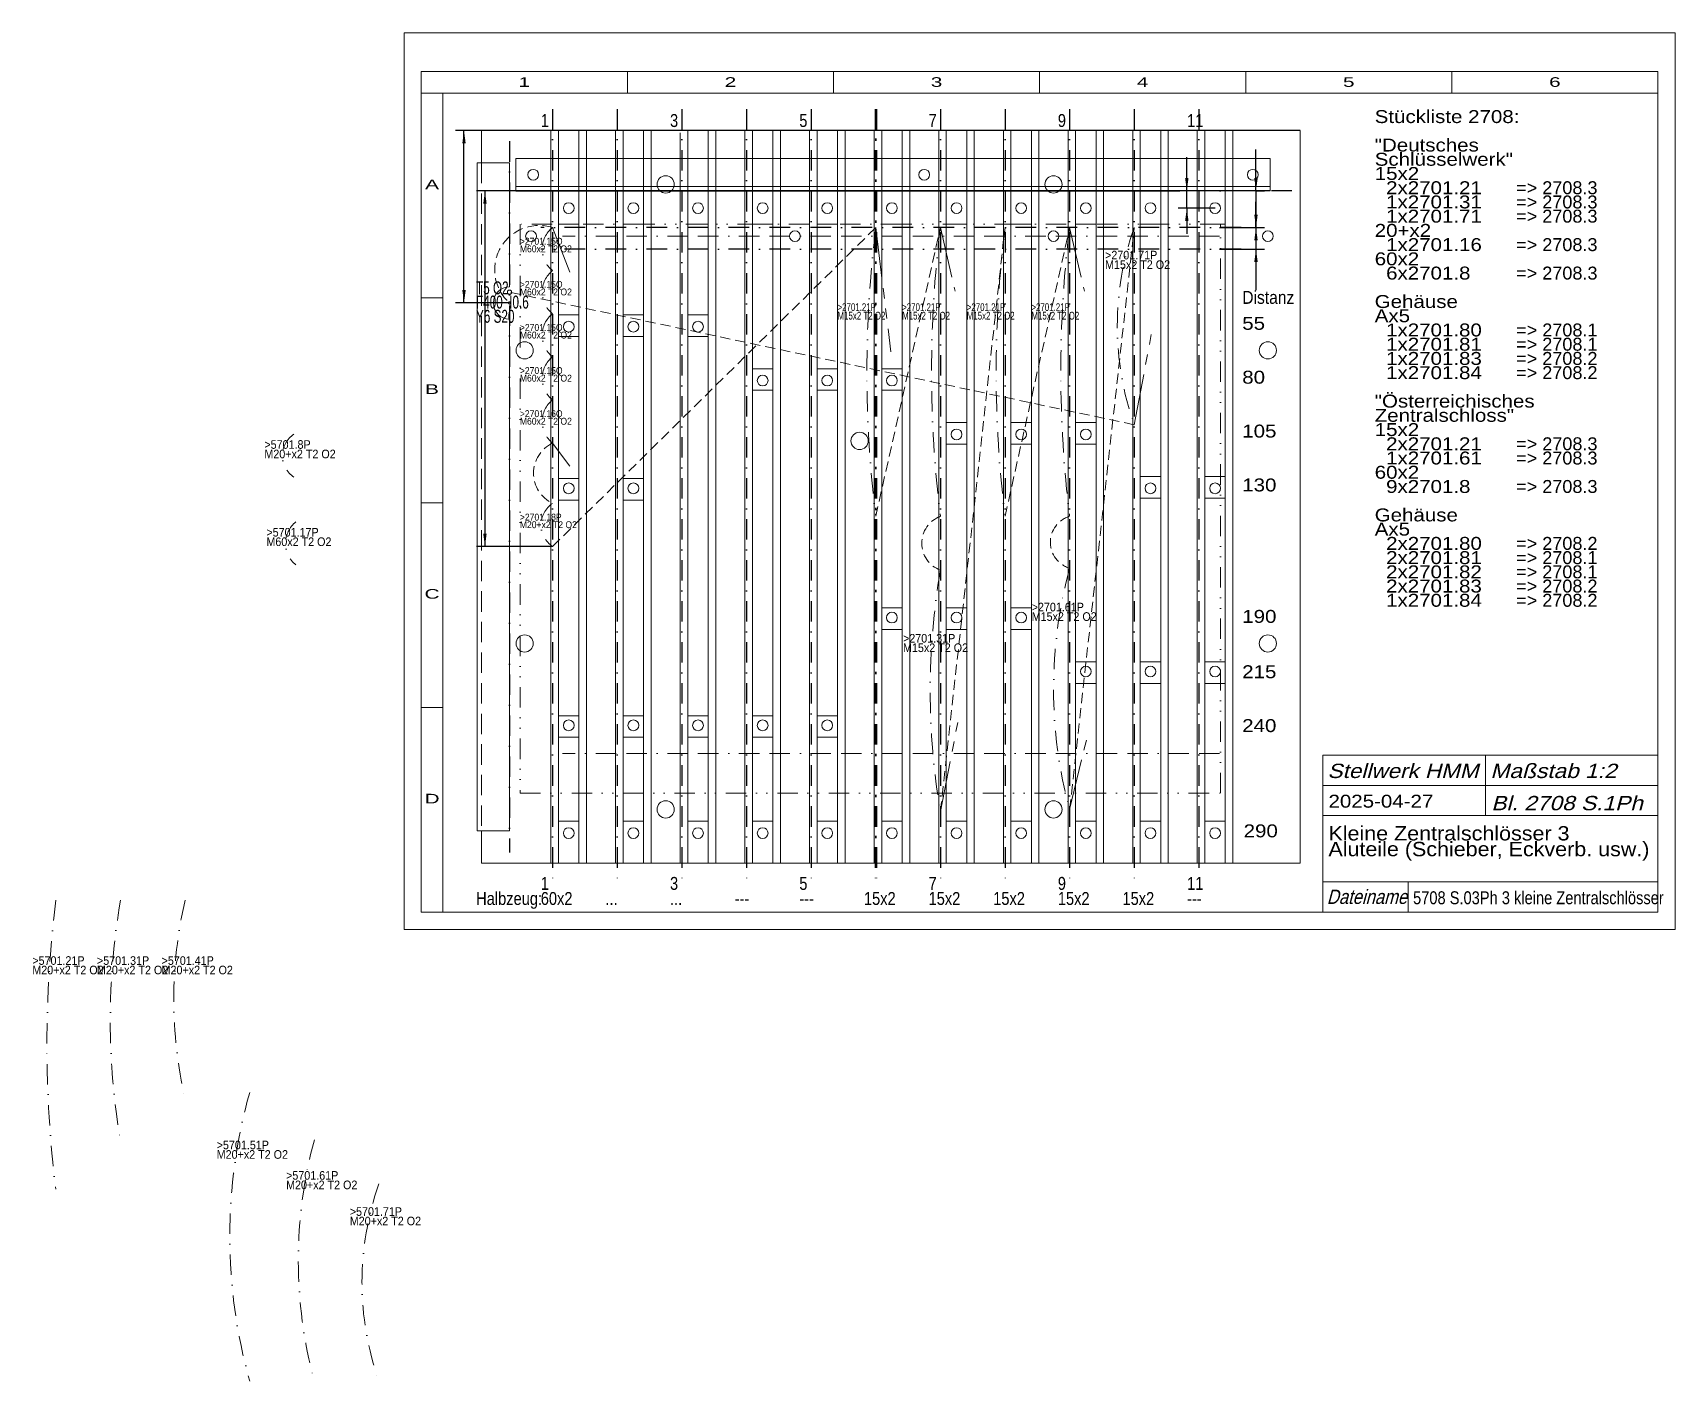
# Model space of a CAD drawing. Extents: x -170 to 592, y -208 to 418.
import ezdxf
from ezdxf.enums import TextEntityAlignment as Align

# ---------------------------------------------------------------- set-up
doc = ezdxf.new("R2010")
doc.units = 0
doc.header["$LTSCALE"] = 18.931508
for name, pattern in [('BORDER', [1.75, 0.5, -0.25, 0.5, -0.25, 0, -0.25]), ('DASHDOT', [1, 0.5, -0.25, 0, -0.25]), ('DASHED', [0.75, 0.5, -0.25]), ('DIVIDE', [1.25, 0.5, -0.25, 0, -0.25, 0, -0.25]), ('HIDDEN', [0.375, 0.25, -0.125]), ('PHANTOM', [2.5, 1.25, -0.25, 0.25, -0.25, 0.25, -0.25])]:
    doc.linetypes.add(name, pattern=pattern)
for name, color, linetype, lineweight in [('2701___ ZENTRALSCHLOSS', 230, 'CONTINUOUS', 13), ('2708_3P', 14, 'CONTINUOUS', 13), ('BEMASSUNG', 7, 'CONTINUOUS', 25), ('BESCHRIFTUNG', 7, 'CONTINUOUS', 25), ('KONSTRUKTION', 7, 'CONTINUOUS', 0), ('MASSGRENZEN', 172, 'CONTINUOUS', 25), ('MASSLINIEN', 172, 'CONTINUOUS', 25), ('MASSTEXTE', 212, 'CONTINUOUS', 25), ('MITTELLINIEN', 5, 'DASHDOT', 25), ('PFADE', 7, 'CONTINUOUS', 0), ('STANDARD', 7, 'CONTINUOUS', 0)]:
    doc.layers.add(name, color=color, linetype=linetype, lineweight=lineweight)
doc.styles.add('Arial', font='arial.ttf')

# ---------------------------------------------------------------- blocks, each defined once
blk = doc.blocks.new('D197150720')
at = {"layer": 'MASSGRENZEN'}
for points in [[(365.33, 344.67), (364.55, 350.61), (366.11, 350.61)], [(365.33, 336.67), (366.11, 330.72), (364.55, 330.72)]]:
    blk.add_solid(points, dxfattribs=at)
at = {"layer": 'MASSLINIEN', "color": 172}
for p, q in [((365.33, 344.67), (365.33, 360.27)), ((53.95, 344.67), (361.33, 344.67)), ((365.33, 336.67), (365.33, 344.67)), ((378.45, 336.67), (361.33, 336.67)), ((365.33, 336.67), (365.33, 324.68))]:
    blk.add_line(p, q, dxfattribs=at)
blk = doc.blocks.new('D197150464')
at = {"layer": 'MASSGRENZEN'}
for points in [[(29.83, 372.67), (30.61, 366.72), (29.05, 366.72)], [(29.83, 292.67), (29.05, 298.61), (30.61, 298.61)]]:
    blk.add_solid(points, dxfattribs=at)
at = {"layer": 'MASSLINIEN', "color": 172}
for p, q in [((417.95, 372.67), (25.83, 372.67)), ((29.83, 292.67), (29.83, 372.67)), ((50.95, 292.67), (25.83, 292.67))]:
    blk.add_line(p, q, dxfattribs=at)
blk = doc.blocks.new('D197150208')
at = {"layer": 'MASSGRENZEN'}
for points in [[(397.44, 344.67), (396.66, 350.61), (398.23, 350.61)], [(397.44, 327.67), (398.23, 321.72), (396.66, 321.72)]]:
    blk.add_solid(points, dxfattribs=at)
at = {"layer": 'MASSLINIEN', "color": 172}
for p, q in [((397.44, 344.67), (397.44, 363.8)), ((397.44, 344.67), (397.44, 327.67)), ((397.44, 344.67), (401.44, 344.67)), ((380.5, 327.67), (401.44, 327.67)), ((397.44, 327.67), (397.44, 315.68))]:
    blk.add_line(p, q, dxfattribs=at)
blk = doc.blocks.new('D197149952')
at = {"layer": 'MASSGRENZEN'}
for points in [[(397.44, 327.67), (396.66, 333.61), (398.23, 333.61)], [(397.44, 317.67), (398.23, 311.72), (396.66, 311.72)]]:
    blk.add_solid(points, dxfattribs=at)
at = {"layer": 'MASSLINIEN', "color": 172}
for p, q in [((397.44, 327.67), (397.44, 339.65)), ((380.5, 327.67), (401.44, 327.67)), ((397.44, 327.67), (397.44, 317.67)), ((380.5, 317.67), (401.44, 317.67)), ((397.44, 317.67), (397.44, 298.53))]:
    blk.add_line(p, q, dxfattribs=at)
blk = doc.blocks.new('D197148928')
at = {"layer": 'MASSGRENZEN'}
for points in [[(39.56, 344.67), (40.34, 338.72), (38.77, 338.72)], [(39.56, 179.67), (38.77, 185.61), (40.34, 185.61)]]:
    blk.add_solid(points, dxfattribs=at)
at = {"layer": 'MASSLINIEN', "color": 172}
for p, q in [((404.04, 344.67), (35.56, 344.67)), ((39.56, 344.67), (39.56, 179.67)), ((70.95, 179.67), (35.56, 179.67))]:
    blk.add_line(p, q, dxfattribs=at)

msp = doc.modelspace()

# ---------------------------------------------------------------- linework, layer by layer
at = {"layer": '2701___ ZENTRALSCHLOSS', "linetype": 'DASHDOT'}
for centre, radius, start, end in [((-42.45, 221.83), 12.01, 123.60751, 236.39249), ((-40.23, 181.11), 12.76, 128.40553, 231.59447), ((384.88, -51.51), 548.62, 172.9852, 187.0148), ((199.56, -40.51), 333.91, 170.3454, 189.6546), ((99.99, -30.52), 204.86, 167.02079, 192.97921), ((168.62, -140.61), 247.49, 164.29261, 195.70739), ((166.84, -151.62), 213.93, 164.82572, 195.17428), ((119.07, -161.86), 136.59, 160.43037, 199.56963)]:
    msp.add_arc(centre, radius, start, end, dxfattribs=at)
at = {"layer": '2708_3P', "linetype": 'HIDDEN'}
for p, q in [((70.95, 179.67), (220.95, 327.67)), ((220.95, 193.67), (250.95, 327.67)), ((250.95, 56.67), (280.95, 327.67)), ((280.95, 193.67), (310.95, 327.67)), ((310.95, 57.6), (340.95, 327.67)), ((340.95, 236.17), (50.95, 297.67))]:
    msp.add_line(p, q, dxfattribs=at)
at = {"layer": '2708_3P', "linetype": 'PHANTOM'}
for p, q in [((70.95, 327.67), (79, 307)), ((220.95, 327.67), (228, 270)), ((250.95, 327.67), (257.8, 298.11)), ((310.95, 327.67), (317.8, 298.11)), ((340.95, 236.17), (349, 279)), ((70.95, 227.67), (79, 217)), ((250.95, 56.67), (259, 98)), ((310.95, 57.6), (319, 91))]:
    msp.add_line(p, q, dxfattribs=at)
for centre, radius in [((50.95, 297.67), 1), ((50.95, 292.67), 0.5)]:
    msp.add_circle(centre, radius, dxfattribs=at)
at = {"layer": '2708_3P', "linetype": 'HIDDEN'}
for centre, radius, start, end in [((64.68, 308.03), 20.61, 72.30635, 228.20389), ((77.62, 213.67), 15.51, 115.46832, 244.53168), ((255.62, 181.17), 13.34, 110.50999, 249.49001), ((314.56, 181.63), 12.57, 106.71001, 253.28999)]:
    msp.add_arc(centre, radius, start, end, dxfattribs=at)
at = {"layer": '2708_3P', "linetype": 'DASHDOT'}
for centre, radius, start, end in [((78.88, 317.67), 12.76, 128.40553, 231.59447), ((765.46, 260.67), 548.62, 172.9852, 187.0148), ((795.46, 260.67), 548.62, 172.9852, 187.0148), ((825.46, 260.67), 548.62, 172.9852, 187.0148), ((855.46, 260.67), 548.62, 172.9852, 187.0148), ((469.65, 281.92), 136.59, 160.43037, 199.56963), ((78.88, 297.67), 12.76, 128.40553, 231.59447), ((78.88, 277.67), 12.76, 128.40553, 231.59447), ((78.88, 257.67), 12.76, 128.40553, 231.59447), ((78.88, 237.67), 12.76, 128.40553, 231.59447), ((77.59, 189.67), 12.01, 123.60751, 236.39249), ((580.13, 112.67), 333.91, 170.3454, 189.6546), ((517.42, 113.6), 213.93, 164.82572, 195.17428)]:
    msp.add_arc(centre, radius, start, end, dxfattribs=at)
at = {"layer": 'KONSTRUKTION', "color": 8}
for p, q in [((417.95, 372.67), (37.95, 372.67)), ((37.95, 372.67), (37.95, 357.67)), ((70.2, 372.67), (70.2, 32.67)), ((73.7, 372.67), (73.7, 32.67)), ((83.2, 372.67), (83.2, 32.67)), ((86.7, 372.67), (86.7, 32.67)), ((100.2, 372.67), (100.2, 32.67)), ((103.7, 372.67), (103.7, 32.67)), ((113.2, 372.67), (113.2, 32.67)), ((116.7, 372.67), (116.7, 32.67)), ((130.2, 371.67), (130.2, 32.67)), ((133.7, 372.67), (133.7, 32.67)), ((143.2, 372.67), (143.2, 32.67)), ((146.7, 372.67), (146.7, 32.67)), ((160.2, 372.67), (160.2, 32.67)), ((163.7, 372.67), (163.7, 32.67)), ((173.2, 372.67), (173.2, 32.67)), ((176.7, 372.67), (176.7, 32.67)), ((190.2, 372.67), (190.2, 32.67)), ((193.7, 372.67), (193.7, 32.67)), ((203.2, 372.67), (203.2, 32.67)), ((206.7, 372.67), (206.7, 32.67)), ((220.2, 372.67), (220.2, 32.67)), ((223.7, 372.67), (223.7, 32.67)), ((233.2, 372.67), (233.2, 32.67)), ((236.7, 372.67), (236.7, 32.67)), ((250.2, 372.67), (250.2, 32.67)), ((253.7, 372.67), (253.7, 32.67)), ((263.2, 372.67), (263.2, 32.67)), ((266.7, 372.67), (266.7, 32.67)), ((280.2, 372.67), (280.2, 32.67)), ((283.7, 372.67), (283.7, 32.67)), ((293.2, 372.67), (293.2, 32.67)), ((296.7, 372.67), (296.7, 32.67)), ((310.2, 372.67), (310.2, 32.67)), ((313.7, 372.67), (313.7, 32.67)), ((323.2, 372.67), (323.2, 32.67)), ((326.7, 372.67), (326.7, 32.67)), ((340.2, 372.67), (340.2, 32.67)), ((343.7, 372.67), (343.7, 32.67)), ((353.2, 372.67), (353.2, 32.67)), ((356.7, 372.67), (356.7, 32.67)), ((370.2, 372.67), (370.2, 32.67)), ((373.7, 372.67), (373.7, 32.67)), ((383.2, 372.67), (383.2, 32.67)), ((386.7, 372.67), (386.7, 32.67)), ((417.95, 32.67), (417.95, 372.67)), ((403.95, 359.67), (53.95, 359.67)), ((53.95, 344.67), (53.95, 359.67)), ((403.95, 344.67), (403.95, 359.67)), ((35.95, 357.67), (35.95, 47.67)), ((35.95, 357.67), (50.95, 357.67)), ((50.95, 357.67), (50.95, 300.17)), ((403.95, 346.67), (53.95, 346.67)), ((403.95, 344.67), (53.95, 344.67)), ((73.7, 329.17), (83.2, 329.17)), ((103.7, 329.17), (113.2, 329.17)), ((133.7, 329.17), (143.2, 329.17)), ((163.7, 329.17), (173.2, 329.17)), ((193.7, 329.17), (203.2, 329.17)), ((223.7, 329.17), (233.2, 329.17)), ((253.7, 329.17), (263.2, 329.17)), ((283.7, 329.17), (293.2, 329.17)), ((313.7, 329.17), (323.2, 329.17)), ((343.7, 329.17), (353.2, 329.17)), ((373.7, 329.17), (383.2, 329.17)), ((50.95, 285.17), (50.95, 47.67)), ((73.7, 287.17), (83.2, 287.17)), ((103.7, 287.17), (113.2, 287.17)), ((133.7, 287.17), (143.2, 287.17)), ((73.7, 277.17), (83.2, 277.17)), ((103.7, 277.17), (113.2, 277.17)), ((133.7, 277.17), (143.2, 277.17)), ((163.7, 262.17), (173.2, 262.17)), ((193.7, 262.17), (203.2, 262.17)), ((223.7, 262.17), (233.2, 262.17)), ((163.7, 252.17), (173.2, 252.17)), ((193.7, 252.17), (203.2, 252.17)), ((223.7, 252.17), (233.2, 252.17)), ((253.7, 237.17), (263.2, 237.17)), ((283.7, 237.17), (293.2, 237.17)), ((313.7, 237.17), (323.2, 237.17)), ((253.7, 227.17), (263.2, 227.17)), ((283.7, 227.17), (293.2, 227.17)), ((313.7, 227.17), (323.2, 227.17)), ((83.2, 211.17), (73.7, 211.17)), ((113.2, 211.17), (103.7, 211.17)), ((343.7, 212.17), (353.2, 212.17)), ((373.7, 212.17), (383.2, 212.17)), ((83.2, 201.17), (73.7, 201.17)), ((113.2, 201.17), (103.7, 201.17)), ((343.7, 202.17), (353.2, 202.17)), ((373.7, 202.17), (383.2, 202.17)), ((233.2, 151.17), (223.7, 151.17)), ((263.2, 151.17), (253.7, 151.17)), ((293.2, 151.17), (283.7, 151.17)), ((233.2, 141.17), (223.7, 141.17)), ((263.2, 141.17), (253.7, 141.17)), ((293.2, 141.17), (283.7, 141.17)), ((323.2, 126.17), (313.7, 126.17)), ((353.2, 126.17), (343.7, 126.17)), ((383.2, 126.17), (373.7, 126.17)), ((323.2, 116.17), (313.7, 116.17)), ((353.2, 116.17), (343.7, 116.17)), ((383.2, 116.17), (373.7, 116.17)), ((83.2, 101.17), (73.7, 101.17)), ((113.2, 101.17), (103.7, 101.17)), ((143.2, 101.17), (133.7, 101.17)), ((173.2, 101.17), (163.7, 101.17)), ((203.2, 101.17), (193.7, 101.17)), ((83.2, 91.17), (73.7, 91.17)), ((113.2, 91.17), (103.7, 91.17)), ((143.2, 91.17), (133.7, 91.17)), ((173.2, 91.17), (163.7, 91.17)), ((203.2, 91.17), (193.7, 91.17)), ((35.95, 47.67), (50.95, 47.67)), ((37.95, 47.67), (37.95, 32.67)), ((73.7, 52.17), (83.2, 52.17)), ((103.7, 52.17), (113.2, 52.17)), ((133.7, 52.17), (143.2, 52.17)), ((163.7, 52.17), (173.2, 52.17)), ((193.7, 52.17), (203.2, 52.17)), ((223.7, 52.17), (233.2, 52.17)), ((253.7, 52.17), (263.2, 52.17)), ((283.7, 52.17), (293.2, 52.17)), ((313.7, 52.17), (323.2, 52.17)), ((343.7, 52.17), (353.2, 52.17)), ((373.7, 52.17), (383.2, 52.17)), ((37.95, 32.67), (417.95, 32.67))]:
    msp.add_line(p, q, dxfattribs=at)
at = {"layer": 'KONSTRUKTION', "color": 8, "linetype": 'DASHED'}
msp.add_line((37.95, 357.67), (37.95, 47.67), dxfattribs=at)
at = {"layer": 'KONSTRUKTION', "color": 8, "linetype": 'BORDER'}
for p, q in [((380.5, 323.67), (75.5, 323.67)), ((380.5, 83.67), (75.5, 83.67))]:
    msp.add_line(p, q, dxfattribs=at)
at = {"layer": 'KONSTRUKTION', "color": 8}
for centre, radius in [((61.95, 352.17), 2.5), ((123.45, 347.67), 4), ((243.45, 352.17), 2.5), ((303.45, 347.67), 4), ((395.95, 352.17), 2.5), ((78.45, 336.67), 2.5), ((108.45, 336.67), 2.5), ((138.45, 336.67), 2.5), ((168.45, 336.67), 2.5), ((198.45, 336.67), 2.5), ((228.45, 336.67), 2.5), ((258.45, 336.67), 2.5), ((288.45, 336.67), 2.5), ((318.45, 336.67), 2.5), ((348.45, 336.67), 2.5), ((378.45, 336.67), 2.5), ((60.95, 323.67), 2.5), ((183.45, 323.67), 2.5), ((303.45, 323.67), 2.5), ((402.95, 323.67), 2.5), ((78.45, 281.67), 2.5), ((108.45, 281.67), 2.5), ((138.45, 281.67), 2.5), ((57.97, 270.67), 4), ((402.95, 270.67), 4), ((168.45, 256.67), 2.5), ((198.45, 256.67), 2.5), ((228.45, 256.67), 2.5), ((213.45, 228.67), 4), ((258.45, 231.67), 2.5), ((288.45, 231.67), 2.5), ((318.45, 231.67), 2.5), ((78.45, 206.67), 2.5), ((108.45, 206.67), 2.5), ((348.45, 206.67), 2.5), ((378.45, 206.67), 2.5), ((228.45, 146.67), 2.5), ((258.45, 146.67), 2.5), ((288.45, 146.67), 2.5), ((57.97, 134.67), 4), ((402.95, 134.67), 4), ((318.45, 121.67), 2.5), ((348.45, 121.67), 2.5), ((378.45, 121.67), 2.5), ((78.45, 96.67), 2.5), ((108.45, 96.67), 2.5), ((138.45, 96.67), 2.5), ((168.45, 96.67), 2.5), ((198.45, 96.67), 2.5), ((123.45, 57.67), 4), ((303.45, 57.67), 4), ((78.45, 46.67), 2.5), ((108.45, 46.67), 2.5), ((138.45, 46.67), 2.5), ((168.45, 46.67), 2.5), ((198.45, 46.67), 2.5), ((228.45, 46.67), 2.5), ((258.45, 46.67), 2.5), ((288.45, 46.67), 2.5), ((318.45, 46.67), 2.5), ((348.45, 46.67), 2.5), ((378.45, 46.67), 2.5)]:
    msp.add_circle(centre, radius, dxfattribs=at)
msp.add_arc((50.95, 292.67), 7.5, 90, 270, dxfattribs=at)
at = {"layer": 'MITTELLINIEN'}
for p, q in [((70.95, 382.66), (70.95, 22.66)), ((100.95, 382.66), (100.95, 22.66)), ((130.95, 382.66), (130.95, 22.66)), ((160.95, 382.66), (160.95, 22.66)), ((190.95, 382.66), (190.95, 22.66)), ((250.95, 382.66), (250.95, 22.66)), ((280.95, 382.66), (280.95, 22.66)), ((310.95, 382.66), (310.95, 22.66)), ((340.95, 382.66), (340.95, 22.66)), ((370.95, 382.66), (370.95, 22.66)), ((50.95, 367.67), (50.95, 37.67)), ((414.04, 344.67), (43.89, 344.67)), ((390.5, 327.67), (65.5, 327.67)), ((390.5, 327.67), (65.5, 327.67)), ((390.5, 317.67), (65.5, 317.67)), ((390.5, 317.67), (65.5, 317.67))]:
    msp.add_line(p, q, dxfattribs=at)
at = {"layer": 'MITTELLINIEN', "color": 154, "lineweight": 50}
msp.add_line((220.95, 382.66), (220.95, 22.66), dxfattribs=at)
at = {"layer": 'PFADE', "linetype": 'DIVIDE', "lineweight": 20}
for p, q in [((380.95, 329.17), (55.95, 329.17)), ((55.95, 329.17), (55.95, 65.17)), ((380.95, 65.17), (380.95, 329.17)), ((55.95, 65.17), (380.95, 65.17))]:
    msp.add_line(p, q, dxfattribs=at)
at = {"layer": 'STANDARD'}
for p, q in [((592, 418), (2, 418)), ((2, 418), (2, 2)), ((592, 2), (592, 418)), ((584, 400), (10, 400)), ((10, 400), (10, 390)), ((105.67, 400), (105.67, 390)), ((201.33, 400), (201.33, 390)), ((297, 400), (297, 390)), ((392.67, 400), (392.67, 390)), ((488.33, 400), (488.33, 390)), ((584, 400), (584, 390)), ((10, 390), (10, 10)), ((20, 390), (10, 390)), ((20, 390), (20, 10)), ((584, 390), (20, 390)), ((584, 10), (584, 390)), ((10, 295), (20, 295)), ((10, 200), (20, 200)), ((10, 105), (20, 105)), ((10, 10), (20, 10)), ((20, 10), (584, 10)), ((2, 2), (592, 2))]:
    msp.add_line(p, q, dxfattribs=at)
at = {"layer": 'STANDARD', "lineweight": 0}
for p, q in [((428.44, 82.8), (583.83, 82.8)), ((428.44, 82.8), (428.44, 10)), ((504.04, 82.8), (504.04, 54.8)), ((428.44, 68.8), (583.83, 68.8)), ((428.44, 54.8), (583.83, 54.8)), ((428.44, 24), (583.83, 24)), ((468.04, 24), (468.04, 10))]:
    msp.add_line(p, q, dxfattribs=at)

# ---------------------------------------------------------------- block references
at = {"layer": 'BEMASSUNG'}
for name in ['D197150464', 'D197150720', 'D197150208', 'D197148928', 'D197149952']:
    msp.add_blockref(name, (0, 0), dxfattribs=at)

# ---------------------------------------------------------------- texts
at = {"layer": '2701___ ZENTRALSCHLOSS', "char_height": 4, "attachment_point": 7, "line_spacing_factor": 0.66, "style": 'Arial'}
for s, insert in [('\\W0.891727;>5701.8P\\PM20+x2 T2 O2', (-62.82, 220.54)), ('\\W0.891720;>5701.17P\\PM60x2 T2 O2', (-61.88, 179.82)), ('\\W0.891720;>5701.21P\\PM20+x2 T2 O2', (-170.54, -18.91)), ('\\W0.891720;>5701.31P\\PM20+x2 T2 O2', (-140.54, -18.91)), ('\\W0.891720;>5701.41P\\PM20+x2 T2 O2', (-110.54, -18.91)), ('\\W0.891720;>5701.51P\\PM20+x2 T2 O2', (-84.96, -104.49)), ('\\W0.891720;>5701.61P\\PM20+x2 T2 O2', (-52.75, -118.61)), ('\\W0.891720;>5701.71P\\PM20+x2 T2 O2', (-23.19, -135.37))]:
    msp.add_mtext(s, dxfattribs=dict(at, insert=insert))
at = {"layer": '2708_3P', "attachment_point": 7, "line_spacing_factor": 0.66, "style": 'Arial'}
for s, insert, char_height in [('\\W0.891717;>2701.15Q\\PM60x2 T2 O2', (55.76, 316.13), 3.2), ('\\W0.891720;>2701.71P\\PM15x2 T2 O2', (327.38, 308.41), 4), ('\\W0.891717;>2701.15Q\\PM60x2 T2 O2', (55.76, 296.13), 3.2), ('\\W0.729731;>2701.21P\\PM15x2 T2 O2', (203.19, 284.91), 3.6), ('\\W0.729731;>2701.21P\\PM15x2 T2 O2', (233.19, 284.91), 3.6), ('\\W0.729731;>2701.21P\\PM15x2 T2 O2', (263.19, 284.91), 3.6), ('\\W0.729731;>2701.21P\\PM15x2 T2 O2', (293.19, 284.91), 3.6), ('\\W0.891717;>2701.15Q\\PM60x2 T2 O2', (55.76, 276.13), 3.2), ('\\W0.891717;>2701.15Q\\PM60x2 T2 O2', (55.76, 256.13), 3.2), ('\\W0.891717;>2701.16Q\\PM60x2 T2 O2', (55.76, 236.13), 3.2), ('\\W0.891720;>2701.18P\\PM20+x2 T2 O2', (55.76, 188.13), 3.2), ('\\W0.891720;>2701.61P\\PM15x2 T2 O2', (293.33, 145.1), 4), ('\\W0.891720;>2701.31P\\PM15x2 T2 O2', (233.61, 130.63), 4)]:
    msp.add_mtext(s, dxfattribs=dict(at, insert=insert, char_height=char_height))
at = {"layer": '2708_3P', "linetype": 'PHANTOM', "insert": (35.42, 283.39), "char_height": 6, "attachment_point": 7, "line_spacing_factor": 0.66, "style": 'Arial'}
msp.add_mtext('\\W0.648579;T5 O2\\PF400  I0.6\\PY6 S20\\P', dxfattribs=at)
at = {"layer": 'BESCHRIFTUNG', "style": 'Arial'}
for s, width, p in [('1', 0.810869, (65.46, 374.32)), ('3', 0.810869, (125.46, 374.32)), ('5', 0.810869, (185.46, 374.32)), ('7', 0.810869, (245.46, 374.32)), ('9', 0.810869, (305.46, 374.32)), ('11', 0.810869, (365.46, 374.32)), ('Distanz', 0.864833, (391.06, 292.25)), ('55', 1.135145, (391.06, 280.22)), ('80', 1.135145, (391.06, 255.22)), ('105', 1.135145, (391.06, 230.22)), ('130', 1.135145, (391.06, 205.22)), ('190', 1.135145, (391.06, 144.23)), ('215', 1.135145, (391.03, 118.56)), ('240', 1.135145, (391.03, 93.55)), ('290', 1.135145, (391.71, 44.71)), ('1', 0.810869, (65.46, 20.34)), ('3', 0.810869, (125.46, 20.34)), ('5', 0.810869, (185.46, 20.34)), ('7', 0.810869, (245.46, 20.34)), ('9', 0.810869, (305.46, 20.34)), ('11', 0.810869, (365.46, 20.34)), ('Halbzeug:', 0.810868, (35.46, 13.34)), ('60x2', 0.810868, (65.46, 13.34)), ('---', 0.810862, (155.46, 13.34)), ('---', 0.810862, (185.46, 13.34)), ('15x2', 0.810868, (215.46, 13.34)), ('15x2', 0.810868, (245.46, 13.34)), ('15x2', 0.810868, (275.46, 13.34)), ('15x2', 0.810868, (305.46, 13.34)), ('15x2', 0.810868, (335.46, 13.34)), ('---', 0.810862, (365.46, 13.34)), ('...', 0.810866, (95.46, 13.34)), ('...', 0.810866, (125.46, 13.34))]:
    msp.add_text(s, height=6, dxfattribs=dict(at, width=width)).set_placement(p)
at = {"layer": 'BESCHRIFTUNG', "style": 'Arial', "oblique": 15}
for s, width, p in [('Stellwerk HMM', 1.121619, (430.63, 78.88)), ('Maßstab 1:2', 1.134934, (506.23, 78.88)), ('Bl. 2708 S.1Ph', 1.134938, (506.67, 63.92)), ('Dateiname', 0.829024, (430.3, 20.45))]:
    msp.add_text(s, height=6.65, dxfattribs=dict(at, width=width)).set_placement(p, align=Align.TOP_LEFT)
at = {"layer": 'BESCHRIFTUNG', "style": 'Arial'}
for s, width, p in [('2025-04-27', 1.135137, (431.09, 64.48)), ('5708 S.03Ph 3 kleine Zentralschlösser', 0.810867, (470.35, 19.68))]:
    msp.add_text(s, height=6, dxfattribs=dict(at, width=width)).set_placement(p, align=Align.TOP_LEFT)
at = {"layer": 'BESCHRIFTUNG', "attachment_point": 1, "line_spacing_factor": 0.66, "style": 'Arial'}
for s, insert, char_height in [('\\W1.135056;Stückliste 2708:\\P\\P"Deutsches\\PSchlüsselwerk"\\P15x2\\P  2x2701.21\\P  1x2701.31\\P  1x2701.71\\P20+x2\\P  1x2701.16\\P60x2\\P  6x2701.8\\P\\PGehäuse\\PAx5\\P  1x2701.80\\P  1x2701.81\\P  1x2701.83\\P  1x2701.84\\P\\P"Österreichisches\\PZentralschloss"\\P15x2 \\P  2x2701.21\\P  1x2701.61\\P60x2\\P  9x2701.8\\P\\PGehäuse\\PAx5\\P  2x2701.80\\P  2x2701.81\\P  2x2701.82\\P  2x2701.83\\P  1x2701.84\\P', (452.55, 382.15), 6), ('\\W1.000000;\\P\\P\\P\\P\\P=> 2708.3\\P=> 2708.3\\P=> 2708.3\\P\\P=> 2708.3\\P\\P=> 2708.3\\P\\P\\P\\P=> 2708.1\\P=> 2708.1\\P=> 2708.2\\P=> 2708.2\\P\\P\\P\\P\\P=> 2708.3\\P=> 2708.3\\P\\P=> 2708.3\\P\\P\\P\\P=> 2708.2\\P=> 2708.1\\P=> 2708.1\\P=> 2708.2\\P=> 2708.2\\P', (518.2, 382.15), 6), ('\\W1.072908;Kleine Zentralschlösser 3\\PAluteile (Schieber, Eckverb. usw.)', (431.07, 49.92), 6.65)]:
    msp.add_mtext(s, dxfattribs=dict(at, insert=insert, char_height=char_height))
at = {"layer": 'STANDARD', "style": 'Arial'}
for s, width, p in [('1', 1.547923, (57.83, 392.95)), ('2', 1.547922, (153.5, 392.95)), ('3', 1.547923, (249.17, 392.95)), ('4', 1.547923, (344.83, 392.95)), ('5', 1.547922, (440.5, 392.95)), ('6', 1.547923, (536.17, 392.95)), ('A', 1.547987, (15, 345.45)), ('B', 1.547987, (15, 250.45)), ('C', 1.548103, (15, 155.45)), ('D', 1.548104, (15, 60.45))]:
    msp.add_text(s, height=4.46, dxfattribs=dict(at, width=width)).set_placement(p, align=Align.CENTER)

doc.saveas('drawing.dxf')
